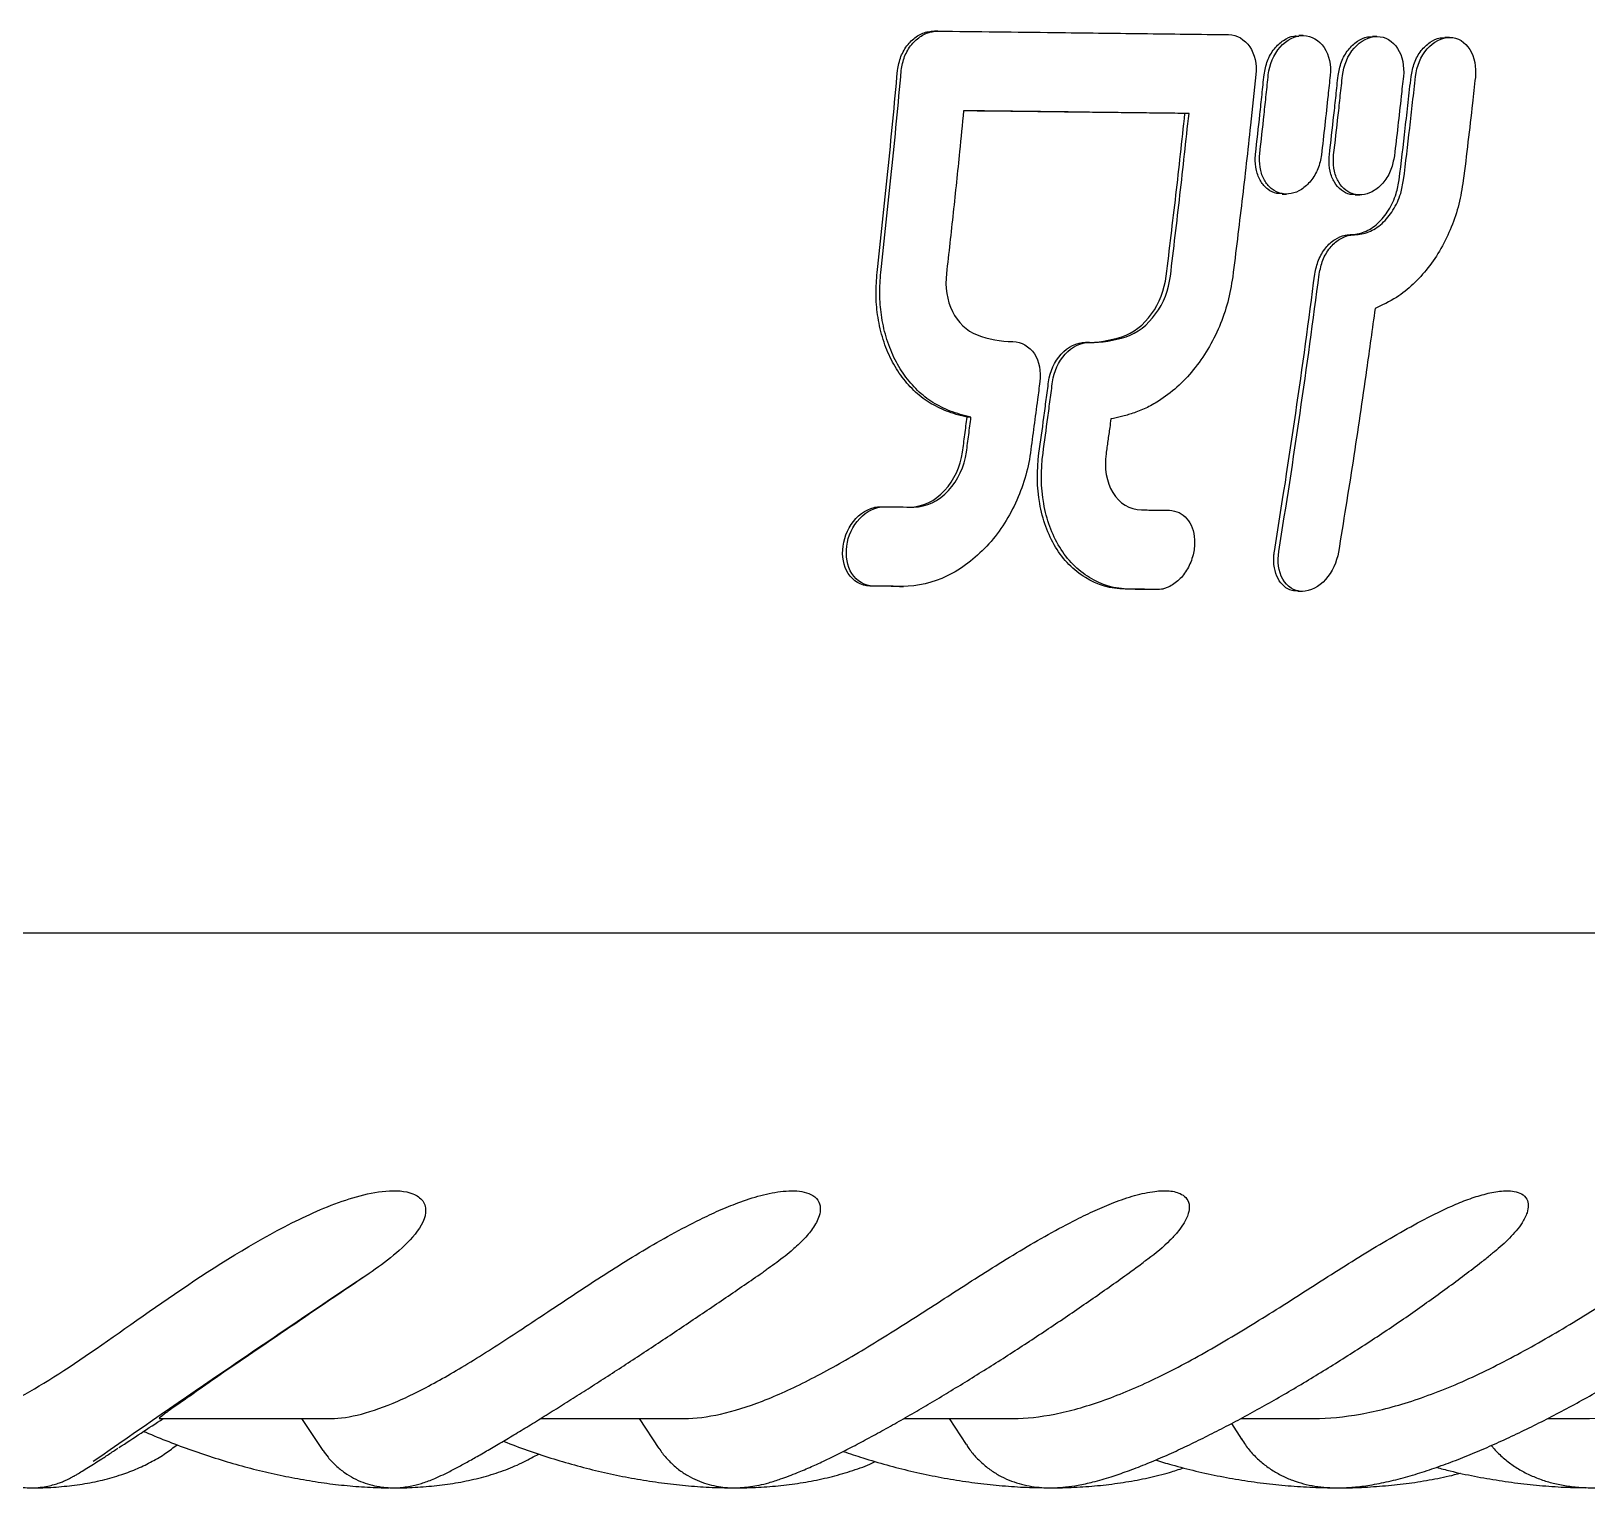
# Model space of a CAD drawing. Header units: millimetres. Extents: x 10 to 459, y 8 to 584.
# Drawn here: x 198.85 to 210.06, y 311.3 to 321.8 of the extents above; entities that cross this region are included whole.
import ezdxf

# ---------------------------------------------------------------- set-up
doc = ezdxf.new("R2010")
doc.units = ezdxf.units.MM
doc.layers.add('OUTLINE', color=7, linetype='Continuous', lineweight=25)

msp = doc.modelspace()

# ---------------------------------------------------------------- linework, layer by layer
at = {"layer": 'OUTLINE'}
for p, q in [((205.388, 321.805), (205.362, 321.805)), ((208.02, 321.773), (207.988, 321.773)), ((208.551, 321.766), (208.519, 321.766)), ((209.074, 321.76), (209.041, 321.76)), ((207.197, 321.211), (207.167, 321.211)), ((207.867, 320.63), (207.899, 320.63)), ((208.395, 320.624), (208.428, 320.624)), ((208.39, 320.337), (208.358, 320.337)), ((206.48, 319.561), (206.451, 319.561)), ((205.626, 319.022), (205.599, 319.022)), ((204.959, 318.371), (204.93, 318.371)), ((205.111, 317.803), (205.14, 317.803)), ((206.999, 317.785), (207.012, 317.785)), ((207.981, 317.767), (208.015, 317.767)), ((155.221, 315.305), (219.715, 315.305)), ((199.776, 311.805), (201.015, 311.805)), ((200.802, 311.805), (200.957, 311.574)), ((202.528, 311.805), (203.56, 311.805)), ((203.235, 311.805), (203.378, 311.589)), ((205.147, 311.805), (205.93, 311.805)), ((205.47, 311.805), (205.592, 311.617)), ((207.504, 311.77), (207.575, 311.657)), ((207.575, 311.805), (208.097, 311.805)), ((209.785, 311.805), (210.039, 311.805))]:
    msp.add_line(p, q, dxfattribs=at)
for centre, radius, start, end in [((267.001, 214.409), 118.358, 123.73784, 124.88865), ((167.153, 361.062), 59.097, 303.17008, 303.54025)]:
    msp.add_arc(centre, radius, start, end, dxfattribs=at)
for points, knots in [([(205.097, 321.522), (205.103, 321.556), (205.116, 321.623), (205.168, 321.711), (205.238, 321.774), (205.306, 321.802), (205.347, 321.804), (205.362, 321.805)], [0, 0, 0, 0, 0.229099, 0.458782, 0.676536, 0.88766, 1, 1, 1, 1]), ([(205.124, 321.522), (205.13, 321.556), (205.142, 321.623), (205.195, 321.711), (205.265, 321.773), (205.333, 321.802), (205.374, 321.804), (205.388, 321.805)], [0, 0, 0, 0, 0.228656, 0.45786, 0.675401, 0.886629, 1, 1, 1, 1]), ([(205.388, 321.805), (205.669, 321.802), (206.166, 321.796), (206.862, 321.787), (207.275, 321.782), (207.482, 321.78)], [0, 0, 0, 0, 0.395197, 0.697521, 1, 1, 1, 1]), ([(207.482, 321.78), (207.542, 321.778), (207.598, 321.746), (207.67, 321.639), (207.686, 321.566), (207.679, 321.491)], [0, 0, 0, 0, 0.5, 0.5, 1, 1, 1, 1]), ([(207.738, 321.49), (207.744, 321.524), (207.757, 321.592), (207.808, 321.68), (207.875, 321.741), (207.939, 321.772), (207.976, 321.77), (207.988, 321.769)], [0, 0, 0, 0, 0.230976, 0.462484, 0.683308, 0.897974, 1, 1, 1, 1]), ([(207.768, 321.49), (207.777, 321.564), (207.807, 321.637), (207.9, 321.743), (207.962, 321.774), (208.08, 321.773), (208.135, 321.74), (208.207, 321.632), (208.221, 321.559), (208.214, 321.485)], [0, 0, 0, 0, 0.25, 0.25, 0.5, 0.5, 0.75, 0.75, 1, 1, 1, 1]), ([(208.271, 321.484), (208.278, 321.517), (208.29, 321.585), (208.341, 321.673), (208.408, 321.735), (208.47, 321.766), (208.507, 321.763), (208.519, 321.763)], [0, 0, 0, 0, 0.230984, 0.462506, 0.683341, 0.89801, 1, 1, 1, 1]), ([(208.303, 321.484), (208.311, 321.558), (208.341, 321.63), (208.433, 321.736), (208.494, 321.767), (208.611, 321.766), (208.665, 321.734), (208.735, 321.626), (208.749, 321.552), (208.742, 321.478)], [0, 0, 0, 0, 0.25, 0.25, 0.5, 0.5, 0.75, 0.75, 1, 1, 1, 1]), ([(208.797, 321.477), (208.803, 321.511), (208.816, 321.578), (208.866, 321.667), (208.932, 321.728), (208.993, 321.759), (209.029, 321.757), (209.041, 321.756)], [0, 0, 0, 0, 0.231851, 0.464218, 0.683131, 0.896709, 1, 1, 1, 1]), ([(208.829, 321.477), (208.837, 321.551), (208.867, 321.624), (208.958, 321.729), (209.019, 321.76), (209.133, 321.759), (209.186, 321.727), (209.254, 321.619), (209.268, 321.546), (209.26, 321.471)], [0, 0, 0, 0, 0.25, 0.25, 0.5, 0.5, 0.75, 0.75, 1, 1, 1, 1]), ([(204.95, 320.064), (204.977, 320.306), (205.003, 320.549), (205.027, 320.792), (205.039, 320.913), (205.051, 321.035), (205.063, 321.157), (205.075, 321.278), (205.086, 321.4), (205.097, 321.522)], [0, 0, 0, 0, 0.000740518, 0.000740518, 0.000740518, 0.00111088, 0.00111088, 0.00111088, 0.001481273, 0.001481273, 0.001481273, 0.001481273]), ([(204.976, 320.064), (205.003, 320.306), (205.029, 320.549), (205.054, 320.792), (205.066, 320.913), (205.078, 321.035), (205.09, 321.157), (205.101, 321.278), (205.113, 321.4), (205.124, 321.522)], [0, 0, 0, 0, 0.000740489, 0.000740489, 0.000740489, 0.001110836, 0.001110836, 0.001110836, 0.001481215, 0.001481215, 0.001481215, 0.001481215]), ([(207.679, 321.491), (207.666, 321.37), (207.634, 321.065), (207.579, 320.579), (207.534, 320.215), (207.512, 320.033)], [0, 0, 0, 0, 0.2499541, 0.6249497, 1, 1, 1, 1]), ([(207.676, 320.919), (207.687, 321.014), (207.697, 321.109), (207.708, 321.204), (207.713, 321.252), (207.718, 321.3), (207.723, 321.347), (207.728, 321.395), (207.733, 321.443), (207.738, 321.49)], [0, 0, 0, 0, 0.0002896792, 0.0002896792, 0.0002896792, 0.000434525, 0.000434525, 0.000434525, 0.0005793727, 0.0005793727, 0.0005793727, 0.0005793727]), ([(207.707, 320.919), (207.717, 321.014), (207.728, 321.109), (207.738, 321.204), (207.743, 321.252), (207.748, 321.3), (207.753, 321.347), (207.759, 321.395), (207.763, 321.443), (207.768, 321.49)], [0, 0, 0, 0, 0.0002896692, 0.0002896692, 0.0002896692, 0.0004345099, 0.0004345099, 0.0004345099, 0.0005793526, 0.0005793526, 0.0005793526, 0.0005793526]), ([(208.214, 321.485), (208.209, 321.437), (208.196, 321.318), (208.176, 321.127), (208.159, 320.985), (208.151, 320.913)], [0, 0, 0, 0, 0.250022, 0.625021, 1, 1, 1, 1]), ([(208.208, 320.912), (208.219, 321.007), (208.23, 321.102), (208.24, 321.198), (208.246, 321.245), (208.251, 321.293), (208.256, 321.341), (208.261, 321.388), (208.266, 321.436), (208.271, 321.484)], [0, 0, 0, 0, 0.0002896875, 0.0002896875, 0.0002896875, 0.0004345374, 0.0004345374, 0.0004345374, 0.0005793892, 0.0005793892, 0.0005793892, 0.0005793892]), ([(208.239, 320.912), (208.25, 321.007), (208.261, 321.102), (208.272, 321.198), (208.277, 321.245), (208.282, 321.293), (208.287, 321.341), (208.292, 321.388), (208.298, 321.436), (208.303, 321.484)], [0, 0, 0, 0, 0.0002896774, 0.0002896774, 0.0002896774, 0.0004345223, 0.0004345223, 0.0004345223, 0.000579369, 0.000579369, 0.000579369, 0.000579369]), ([(208.742, 321.478), (208.736, 321.43), (208.723, 321.311), (208.702, 321.121), (208.685, 320.978), (208.677, 320.907)], [0, 0, 0, 0, 0.250022, 0.625021, 1, 1, 1, 1]), ([(208.711, 320.733), (208.726, 320.857), (208.741, 320.981), (208.755, 321.105), (208.762, 321.167), (208.769, 321.229), (208.776, 321.291), (208.783, 321.353), (208.79, 321.415), (208.797, 321.477)], [0.0000000144, 0.0000000144, 0.0000000144, 0.0000000144, 0.0003773065, 0.0003773065, 0.0003773065, 0.0005659733, 0.0005659733, 0.0005659733, 0.0007546444, 0.0007546444, 0.0007546444, 0.0007546444]), ([(208.743, 320.733), (208.758, 320.857), (208.773, 320.981), (208.787, 321.105), (208.794, 321.167), (208.801, 321.229), (208.808, 321.291), (208.815, 321.353), (208.822, 321.415), (208.829, 321.477)], [0.0000000142, 0.0000000142, 0.0000000142, 0.0000000142, 0.000377293, 0.000377293, 0.000377293, 0.000565953, 0.000565953, 0.000565953, 0.0007546173, 0.0007546173, 0.0007546173, 0.0007546173]), ([(209.26, 321.471), (209.253, 321.409), (209.236, 321.254), (209.207, 321.006), (209.185, 320.82), (209.173, 320.727)], [0, 0, 0, 0, 0.249993, 0.624989, 1, 1, 1, 1]), ([(205.573, 321.231), (205.563, 321.133), (205.553, 321.035), (205.544, 320.937), (205.529, 320.79), (205.513, 320.644), (205.498, 320.497), (205.482, 320.351), (205.466, 320.204), (205.449, 320.058)], [0, 0, 0, 0, 0.000297913, 0.000297913, 0.000297913, 0.000744839, 0.000744839, 0.000744839, 0.00119182, 0.00119182, 0.00119182, 0.00119182]), ([(207.197, 321.211), (207.061, 321.213), (206.79, 321.216), (206.251, 321.223), (205.842, 321.228), (205.573, 321.231)], [0, 0, 0, 0, 0.254687, 0.509373, 1, 1, 1, 1]), ([(207.167, 321.211), (207.031, 321.213), (206.76, 321.216), (206.231, 321.223), (205.832, 321.227), (205.573, 321.23)], [0, 0, 0, 0, 0.259369, 0.51874, 1, 1, 1, 1]), ([(207.033, 320.039), (207.056, 320.234), (207.092, 320.526), (207.136, 320.917), (207.157, 321.113), (207.167, 321.211)], [0, 0, 0, 0, 0.499941, 0.749968, 1, 1, 1, 1]), ([(207.063, 320.039), (207.086, 320.234), (207.121, 320.526), (207.165, 320.917), (207.186, 321.113), (207.197, 321.211)], [0, 0, 0, 0, 0.499939, 0.749967, 1, 1, 1, 1]), ([(207.868, 320.634), (207.855, 320.634), (207.818, 320.632), (207.762, 320.662), (207.71, 320.72), (207.679, 320.8), (207.672, 320.871), (207.676, 320.911), (207.676, 320.919)], [0, 0, 0, 0, 0.111117, 0.312389, 0.516913, 0.727728, 0.94433, 1, 1, 1, 1]), ([(208.151, 320.913), (208.145, 320.879), (208.131, 320.811), (208.078, 320.723), (208.01, 320.66), (207.934, 320.628), (207.859, 320.63), (207.793, 320.661), (207.741, 320.72), (207.709, 320.8), (207.703, 320.871), (207.706, 320.911), (207.707, 320.919)], [0, 0, 0, 0, 0.115752, 0.23176, 0.34234, 0.449098, 0.552263, 0.653806, 0.756927, 0.863117, 0.972033, 1, 1, 1, 1]), ([(208.396, 320.627), (208.383, 320.627), (208.346, 320.625), (208.292, 320.656), (208.241, 320.713), (208.21, 320.793), (208.204, 320.864), (208.207, 320.904), (208.208, 320.912)], [0, 0, 0, 0, 0.111146, 0.312393, 0.516905, 0.727722, 0.944329, 1, 1, 1, 1]), ([(208.677, 320.907), (208.67, 320.873), (208.657, 320.804), (208.605, 320.716), (208.537, 320.653), (208.462, 320.622), (208.388, 320.623), (208.323, 320.655), (208.272, 320.713), (208.241, 320.793), (208.235, 320.864), (208.239, 320.904), (208.239, 320.912)], [0, 0, 0, 0, 0.1157554, 0.2317967, 0.3423623, 0.44912, 0.5522763, 0.6538076, 0.7569239, 0.8631132, 0.9720329, 1, 1, 1, 1]), ([(208.358, 320.337), (208.392, 320.341), (208.461, 320.349), (208.559, 320.414), (208.639, 320.511), (208.691, 320.623), (208.705, 320.7), (208.711, 320.733)], [0, 0, 0, 0, 0.207744, 0.415571, 0.622946, 0.837878, 1, 1, 1, 1]), ([(208.39, 320.337), (208.424, 320.341), (208.493, 320.349), (208.591, 320.414), (208.671, 320.511), (208.724, 320.623), (208.737, 320.7), (208.743, 320.733)], [0, 0, 0, 0, 0.208162, 0.416388, 0.624083, 0.838991, 1, 1, 1, 1]), ([(209.173, 320.727), (209.164, 320.67), (209.145, 320.557), (209.09, 320.391), (209.015, 320.236), (208.922, 320.096), (208.814, 319.978), (208.686, 319.873), (208.59, 319.83), (208.538, 319.806)], [0, 0, 0, 0, 0.1402989, 0.2805993, 0.4210704, 0.5615169, 0.6982764, 0.8350178, 1, 1, 1, 1]), ([(208.103, 320.054), (208.11, 320.088), (208.125, 320.156), (208.178, 320.245), (208.246, 320.307), (208.309, 320.334), (208.346, 320.336), (208.358, 320.337)], [0, 0, 0, 0, 0.233343, 0.467356, 0.687101, 0.897095, 1, 1, 1, 1]), ([(208.135, 320.054), (208.142, 320.088), (208.156, 320.156), (208.209, 320.245), (208.277, 320.307), (208.341, 320.334), (208.378, 320.336), (208.39, 320.337)], [0, 0, 0, 0, 0.2328862, 0.4664017, 0.6859214, 0.8960498, 1, 1, 1, 1]), ([(205.449, 319.066), (205.407, 319.085), (205.322, 319.123), (205.211, 319.212), (205.117, 319.322), (205.04, 319.452), (204.984, 319.599), (204.951, 319.754), (204.938, 319.91), (204.946, 320.013), (204.95, 320.064)], [0, 0, 0, 0, 0.126369, 0.252748, 0.378936, 0.505151, 0.635146, 0.765173, 0.88259, 1, 1, 1, 1]), ([(205.476, 319.066), (205.434, 319.085), (205.349, 319.123), (205.238, 319.212), (205.144, 319.322), (205.067, 319.452), (205.011, 319.599), (204.978, 319.754), (204.965, 319.91), (204.973, 320.013), (204.976, 320.064)], [0, 0, 0, 0, 0.126516, 0.253051, 0.379388, 0.505764, 0.635775, 0.76582, 0.882909, 1, 1, 1, 1]), ([(205.449, 320.058), (205.438, 319.96), (205.453, 319.864), (205.531, 319.705), (205.594, 319.644), (205.671, 319.615)], [0, 0, 0, 0, 0.5, 0.5, 1, 1, 1, 1]), ([(206.713, 319.602), (206.795, 319.629), (206.87, 319.687), (206.984, 319.845), (207.02, 319.941), (207.033, 320.039)], [0, 0, 0, 0, 0.5, 0.5, 1, 1, 1, 1]), ([(206.743, 319.602), (206.824, 319.629), (206.899, 319.687), (207.014, 319.845), (207.05, 319.941), (207.063, 320.039)], [0, 0, 0, 0, 0.5, 0.5, 1, 1, 1, 1]), ([(207.512, 320.033), (207.501, 319.973), (207.481, 319.851), (207.419, 319.675), (207.336, 319.509), (207.232, 319.361), (207.112, 319.235), (206.994, 319.145), (206.886, 319.085), (206.823, 319.062), (206.791, 319.05)], [0, 0, 0, 0, 0.138824, 0.277652, 0.416664, 0.555657, 0.690566, 0.825454, 0.912726, 1, 1, 1, 1]), ([(208.538, 319.806), (208.517, 319.659), (208.467, 319.291), (208.38, 318.705), (208.309, 318.268), (208.274, 318.05)], [0, 0, 0, 0, 0.249924, 0.624904, 1, 1, 1, 1]), ([(205.928, 319.567), (205.99, 319.566), (206.047, 319.533), (206.118, 319.425), (206.131, 319.352), (206.122, 319.279)], [0, 0, 0, 0, 0.5, 0.5, 1, 1, 1, 1]), ([(206.185, 319.278), (206.195, 319.351), (206.227, 319.423), (206.325, 319.529), (206.389, 319.561), (206.451, 319.561)], [0, 0, 0, 0, 0.5, 0.5, 1, 1, 1, 1]), ([(206.214, 319.278), (206.224, 319.351), (206.256, 319.423), (206.353, 319.529), (206.418, 319.561), (206.48, 319.561)], [0, 0, 0, 0, 0.5, 0.5, 1, 1, 1, 1]), ([(206.122, 319.279), (206.117, 319.236), (206.111, 319.193), (206.105, 319.15), (206.097, 319.086), (206.088, 319.021), (206.08, 318.957), (206.071, 318.893), (206.062, 318.829), (206.054, 318.765)], [0, 0, 0, 0, 0.0001317765, 0.0001317765, 0.0001317765, 0.0003294461, 0.0003294461, 0.0003294461, 0.0005271206, 0.0005271206, 0.0005271206, 0.0005271206]), ([(206.116, 318.763), (206.128, 318.849), (206.146, 318.977), (206.168, 319.149), (206.18, 319.235), (206.185, 319.278)], [0, 0, 0, 0, 0.499966, 0.749987, 1, 1, 1, 1]), ([(206.145, 318.763), (206.157, 318.849), (206.174, 318.977), (206.197, 319.149), (206.208, 319.235), (206.214, 319.278)], [0, 0, 0, 0, 0.499965, 0.749986, 1, 1, 1, 1]), ([(205.599, 319.022), (205.585, 319.025), (205.559, 319.031), (205.509, 319.045), (205.472, 319.058), (205.449, 319.066)], [0, 0, 0, 0, 0.259291, 0.518542, 1, 1, 1, 1]), ([(205.626, 319.022), (205.613, 319.025), (205.587, 319.031), (205.537, 319.045), (205.5, 319.058), (205.476, 319.066)], [0, 0, 0, 0, 0.258898, 0.517793, 1, 1, 1, 1]), ([(205.565, 318.77), (205.571, 318.812), (205.576, 318.854), (205.582, 318.896), (205.585, 318.917), (205.588, 318.938), (205.59, 318.959), (205.593, 318.98), (205.596, 319.001), (205.599, 319.022)], [0, 0, 0, 0, 0.0001291248, 0.0001291248, 0.0001291248, 0.0001936878, 0.0001936878, 0.0001936878, 0.0002582509, 0.0002582509, 0.0002582509, 0.0002582509]), ([(205.593, 318.77), (205.599, 318.812), (205.604, 318.854), (205.61, 318.896), (205.613, 318.917), (205.615, 318.938), (205.618, 318.959), (205.621, 318.98), (205.624, 319.001), (205.626, 319.022)], [0, 0, 0, 0, 0.0001291164, 0.0001291164, 0.0001291164, 0.0001936752, 0.0001936752, 0.0001936752, 0.0002582341, 0.0002582341, 0.0002582341, 0.0002582341]), ([(206.791, 319.05), (206.778, 319.046), (206.751, 319.037), (206.698, 319.023), (206.66, 319.015), (206.634, 319.01)], [0, 0, 0, 0, 0.259034, 0.518081, 1, 1, 1, 1]), ([(206.634, 319.01), (206.631, 318.989), (206.628, 318.968), (206.626, 318.947), (206.621, 318.915), (206.617, 318.884), (206.612, 318.852), (206.608, 318.821), (206.604, 318.789), (206.599, 318.758)], [0, 0, 0, 0, 0.0000645628, 0.0000645628, 0.0000645628, 0.0001614076, 0.0001614076, 0.0001614076, 0.0002582529, 0.0002582529, 0.0002582529, 0.0002582529]), ([(206.054, 318.765), (206.036, 318.64), (206.001, 318.519), (205.893, 318.288), (205.824, 318.183), (205.655, 318.002), (205.558, 317.928), (205.351, 317.828), (205.241, 317.802), (205.133, 317.803)], [0, 0, 0, 0, 0.25, 0.25, 0.5, 0.5, 0.75, 0.75, 1, 1, 1, 1]), ([(205.187, 318.374), (205.275, 318.374), (205.367, 318.419), (205.505, 318.567), (205.551, 318.668), (205.565, 318.77)], [0, 0, 0, 0, 0.5, 0.5, 1, 1, 1, 1]), ([(205.214, 318.374), (205.303, 318.374), (205.395, 318.419), (205.533, 318.567), (205.579, 318.668), (205.593, 318.77)], [0, 0, 0, 0, 0.5, 0.5, 1, 1, 1, 1]), ([(206.737, 317.783), (206.634, 317.784), (206.536, 317.813), (206.365, 317.918), (206.291, 317.994), (206.18, 318.177), (206.141, 318.286), (206.101, 318.516), (206.099, 318.639), (206.116, 318.763)], [0, 0, 0, 0, 0.25, 0.25, 0.5, 0.5, 0.75, 0.75, 1, 1, 1, 1]), ([(206.767, 317.783), (206.664, 317.784), (206.566, 317.813), (206.395, 317.918), (206.321, 317.994), (206.209, 318.177), (206.17, 318.285), (206.13, 318.516), (206.128, 318.639), (206.145, 318.763)], [0, 0, 0, 0, 0.25, 0.25, 0.5, 0.5, 0.75, 0.75, 1, 1, 1, 1]), ([(206.599, 318.758), (206.585, 318.655), (206.602, 318.555), (206.694, 318.402), (206.77, 318.356), (206.855, 318.354)], [0, 0, 0, 0, 0.5, 0.5, 1, 1, 1, 1]), ([(204.897, 317.805), (204.833, 317.807), (204.776, 317.841), (204.707, 317.949), (204.695, 318.021), (204.714, 318.166), (204.747, 318.238), (204.847, 318.345), (204.913, 318.377), (204.977, 318.377)], [0, 0, 0, 0, 0.25, 0.25, 0.5, 0.5, 0.75, 0.75, 1, 1, 1, 1]), ([(204.924, 317.805), (204.86, 317.807), (204.803, 317.84), (204.734, 317.949), (204.722, 318.021), (204.74, 318.166), (204.774, 318.238), (204.874, 318.345), (204.94, 318.377), (205.004, 318.377)], [0, 0, 0, 0, 0.25, 0.25, 0.5, 0.5, 0.75, 0.75, 1, 1, 1, 1]), ([(205.004, 318.377), (205.022, 318.376), (205.041, 318.376), (205.059, 318.376), (205.077, 318.376), (205.095, 318.375), (205.113, 318.375), (205.147, 318.375), (205.18, 318.374), (205.214, 318.374)], [0, 0, 0, 0, 0.0000642862, 0.0000642862, 0.0000642862, 0.0001285724, 0.0001285724, 0.0001285724, 0.0002481258, 0.0002481258, 0.0002481258, 0.0002481258]), ([(206.855, 318.354), (206.873, 318.354), (206.907, 318.353), (206.974, 318.352), (207.024, 318.352), (207.056, 318.351)], [0, 0, 0, 0, 0.259129, 0.518264, 1, 1, 1, 1]), ([(207.056, 318.351), (207.08, 318.348), (207.127, 318.341), (207.185, 318.294), (207.224, 318.226), (207.241, 318.139), (207.233, 318.039), (207.197, 317.94), (207.137, 317.855), (207.062, 317.799), (207.003, 317.781), (206.972, 317.78), (206.967, 317.78)], [0, 0, 0, 0, 0.101376, 0.202808, 0.304115, 0.411588, 0.524346, 0.64577, 0.761741, 0.873919, 0.976796, 1, 1, 1, 1]), ([(207.983, 317.77), (207.968, 317.77), (207.931, 317.769), (207.879, 317.801), (207.834, 317.857), (207.808, 317.937), (207.806, 318.007), (207.811, 318.047), (207.812, 318.055)], [0, 0, 0, 0, 0.124846, 0.315872, 0.512978, 0.721879, 0.943232, 1, 1, 1, 1]), ([(208.274, 318.05), (208.261, 317.977), (208.229, 317.906), (208.133, 317.798), (208.07, 317.766), (207.954, 317.767), (207.903, 317.801), (207.842, 317.91), (207.833, 317.982), (207.844, 318.055)], [0, 0, 0, 0, 0.25, 0.25, 0.5, 0.5, 0.75, 0.75, 1, 1, 1, 1]), ([(205.105, 317.803), (205.087, 317.803), (205.069, 317.803), (205.051, 317.803), (205.033, 317.804), (205.015, 317.804), (204.997, 317.804), (204.964, 317.804), (204.93, 317.805), (204.897, 317.805)], [0, 0, 0, 0, 0.0000642862, 0.0000642862, 0.0000642862, 0.0001285724, 0.0001285724, 0.0001285724, 0.0002466711, 0.0002466711, 0.0002466711, 0.0002466711]), ([(205.133, 317.803), (205.115, 317.803), (205.097, 317.803), (205.079, 317.803), (205.061, 317.804), (205.043, 317.804), (205.024, 317.804), (204.991, 317.804), (204.958, 317.805), (204.924, 317.805)], [0, 0, 0, 0, 0.0000642862, 0.0000642862, 0.0000642862, 0.0001285724, 0.0001285724, 0.0001285724, 0.0002470573, 0.0002470573, 0.0002470573, 0.0002470573]), ([(206.936, 317.78), (206.919, 317.78), (206.885, 317.781), (206.818, 317.781), (206.769, 317.782), (206.737, 317.783)], [0, 0, 0, 0, 0.260655, 0.521318, 1, 1, 1, 1]), ([(206.967, 317.78), (206.95, 317.78), (206.915, 317.781), (206.849, 317.782), (206.799, 317.782), (206.767, 317.783)], [0, 0, 0, 0, 0.260252, 0.520503, 1, 1, 1, 1]), ([(200.785, 313.24), (200.92, 313.306), (201.059, 313.364), (201.27, 313.423), (201.341, 313.438), (201.479, 313.45), (201.549, 313.447), (201.634, 313.413), (201.659, 313.396), (201.692, 313.35), (201.699, 313.32), (201.69, 313.228), (201.65, 313.167), (201.556, 313.058), (201.501, 313.01), (201.387, 312.918), (201.327, 312.875), (201.266, 312.834)], [0, 0, 0, 0, 0.25, 0.25, 0.375, 0.375, 0.5, 0.5, 0.5625, 0.5625, 0.625, 0.625, 0.75, 0.75, 0.875, 0.875, 1, 1, 1, 1]), ([(203.675, 313.24), (203.72, 313.262), (203.81, 313.305), (203.956, 313.364), (204.111, 313.416), (204.248, 313.443), (204.353, 313.448), (204.426, 313.44), (204.491, 313.415), (204.534, 313.37), (204.544, 313.311), (204.527, 313.24), (204.481, 313.163), (204.41, 313.083), (204.32, 313.002), (204.233, 312.933), (204.171, 312.89), (204.15, 312.876)], [0, 0, 0, 0, 0.087548, 0.17507, 0.280589, 0.385792, 0.438578, 0.491214, 0.542861, 0.595011, 0.639705, 0.678559, 0.743321, 0.806132, 0.869152, 0.956244, 1, 1, 1, 1]), ([(206.387, 313.24), (206.432, 313.262), (206.521, 313.306), (206.661, 313.365), (206.805, 313.415), (206.94, 313.444), (207.038, 313.449), (207.102, 313.439), (207.147, 313.421), (207.185, 313.39), (207.203, 313.34), (207.194, 313.276), (207.161, 313.21), (207.113, 313.145), (207.031, 313.058), (206.947, 312.985), (206.878, 312.938), (206.866, 312.93)], [0, 0, 0, 0, 0.094202, 0.188364, 0.294238, 0.399852, 0.478351, 0.518043, 0.557642, 0.605208, 0.653153, 0.695006, 0.751296, 0.799105, 0.847037, 0.974155, 1, 1, 1, 1]), ([(208.892, 313.24), (208.958, 313.274), (209.064, 313.327), (209.207, 313.386), (209.324, 313.423), (209.436, 313.447), (209.529, 313.448), (209.596, 313.427), (209.633, 313.392), (209.645, 313.343), (209.634, 313.283), (209.602, 313.219), (209.556, 313.158), (209.49, 313.087), (209.427, 313.029), (209.379, 312.992), (209.37, 312.985)], [0, 0, 0, 0, 0.153331, 0.245865, 0.338326, 0.432319, 0.525804, 0.58431, 0.643265, 0.687344, 0.731438, 0.78885, 0.8362, 0.883672, 0.978025, 1, 1, 1, 1]), ([(198.32, 311.805), (198.42, 311.805), (198.556, 311.849), (198.879, 312.013), (199.071, 312.135), (199.494, 312.425), (199.73, 312.596), (200.231, 312.933), (200.504, 313.104), (200.785, 313.24)], [0, 0, 0, 0, 0.25, 0.25, 0.5, 0.5, 0.75, 0.75, 1, 1, 1, 1]), ([(201.015, 311.805), (201.08, 311.805), (201.153, 311.816), (201.314, 311.858), (201.402, 311.889), (201.592, 311.972), (201.691, 312.023), (201.902, 312.14), (202.013, 312.207), (202.244, 312.353), (202.363, 312.431), (202.608, 312.594), (202.736, 312.68), (202.995, 312.849), (203.126, 312.933), (203.396, 313.094), (203.536, 313.172), (203.675, 313.24)], [0, 0, 0, 0, 0.125, 0.125, 0.25, 0.25, 0.375, 0.375, 0.5, 0.5, 0.625, 0.625, 0.75, 0.75, 0.875, 0.875, 1, 1, 1, 1]), ([(203.56, 311.805), (203.641, 311.805), (203.728, 311.816), (203.915, 311.858), (204.017, 311.889), (204.23, 311.972), (204.34, 312.022), (204.571, 312.14), (204.692, 312.207), (204.937, 312.353), (205.062, 312.431), (205.318, 312.594), (205.45, 312.68), (205.713, 312.849), (205.845, 312.933), (206.114, 313.094), (206.252, 313.172), (206.387, 313.24)], [0, 0, 0, 0, 0.125, 0.125, 0.25, 0.25, 0.375, 0.375, 0.5, 0.5, 0.625, 0.625, 0.75, 0.75, 0.875, 0.875, 1, 1, 1, 1]), ([(205.93, 311.805), (206.024, 311.805), (206.124, 311.816), (206.337, 311.858), (206.451, 311.89), (206.684, 311.972), (206.804, 312.022), (207.053, 312.14), (207.182, 312.208), (207.439, 312.353), (207.569, 312.431), (207.833, 312.594), (207.967, 312.68), (208.231, 312.849), (208.363, 312.933), (208.629, 313.095), (208.762, 313.172), (208.892, 313.24)], [0, 0, 0, 0, 0.125, 0.125, 0.25, 0.25, 0.375, 0.375, 0.5, 0.5, 0.625, 0.625, 0.75, 0.75, 0.875, 0.875, 1, 1, 1, 1]), ([(208.097, 311.805), (208.203, 311.805), (208.315, 311.816), (208.552, 311.858), (208.676, 311.89), (208.928, 311.972), (209.057, 312.022), (209.321, 312.14), (209.455, 312.208), (209.722, 312.353), (209.856, 312.431), (210.125, 312.595), (210.259, 312.68), (210.522, 312.849), (210.652, 312.933), (210.912, 313.096), (211.039, 313.172), (211.163, 313.24)], [0, 0, 0, 0, 0.125, 0.125, 0.25, 0.25, 0.375, 0.375, 0.5, 0.5, 0.625, 0.625, 0.75, 0.75, 0.875, 0.875, 1, 1, 1, 1]), ([(210.039, 311.805), (210.156, 311.805), (210.279, 311.816), (210.536, 311.858), (210.669, 311.89), (211.071, 312.013), (211.351, 312.135), (211.899, 312.425), (212.172, 312.596), (212.69, 312.933), (212.942, 313.104), (213.174, 313.24)], [0, 0, 0, 0, 0.125, 0.125, 0.25, 0.25, 0.5, 0.5, 0.75, 0.75, 1, 1, 1, 1]), ([(209.376, 311.611), (209.38, 311.605), (209.402, 311.575), (209.452, 311.528), (209.523, 311.471), (209.6, 311.423), (209.681, 311.384), (209.767, 311.352), (209.858, 311.329), (209.956, 311.313), (210.062, 311.305), (210.179, 311.305), (210.308, 311.315), (210.446, 311.335), (210.589, 311.364), (210.734, 311.401), (210.879, 311.444), (211.026, 311.493), (211.174, 311.548), (211.323, 311.608), (211.473, 311.673), (211.623, 311.742), (211.775, 311.816), (211.926, 311.893), (212.076, 311.975), (212.226, 312.06), (212.374, 312.148), (212.519, 312.238), (212.662, 312.331), (212.801, 312.426), (212.937, 312.523), (213.068, 312.621), (213.194, 312.72), (213.316, 312.821), (213.431, 312.922), (213.537, 313.021), (213.601, 313.086), (213.631, 313.116)], [0, 0, 0, 0, 0.004345, 0.024837, 0.045326, 0.066035, 0.087226, 0.109227, 0.13246, 0.157457, 0.184855, 0.21525, 0.248705, 0.284053, 0.319124, 0.353153, 0.386202, 0.418482, 0.450185, 0.481457, 0.512404, 0.543108, 0.573633, 0.604026, 0.634329, 0.664579, 0.694804, 0.725034, 0.755291, 0.785608, 0.816016, 0.846559, 0.877277, 0.908231, 0.939499, 0.971178, 1, 1, 1, 1]), ([(205.593, 311.618), (205.599, 311.608), (205.62, 311.573), (205.665, 311.521), (205.728, 311.462), (205.795, 311.414), (205.865, 311.375), (205.937, 311.346), (206.01, 311.325), (206.083, 311.312), (206.156, 311.305), (206.232, 311.305), (206.313, 311.311), (206.404, 311.324), (206.512, 311.348), (206.629, 311.382), (206.754, 311.425), (206.877, 311.472), (207.005, 311.526), (207.134, 311.584), (207.264, 311.647), (207.397, 311.713), (207.533, 311.784), (207.671, 311.859), (207.81, 311.937), (207.951, 312.019), (208.093, 312.104), (208.235, 312.191), (208.376, 312.28), (208.517, 312.371), (208.656, 312.464), (208.793, 312.557), (208.926, 312.652), (209.057, 312.746), (209.184, 312.84), (209.288, 312.92), (209.349, 312.968), (209.37, 312.985)], [0, 0, 0, 0, 0.007427, 0.026619, 0.045397, 0.063897, 0.082265, 0.100659, 0.119301, 0.138499, 0.158714, 0.180634, 0.205287, 0.234253, 0.269804, 0.312529, 0.348839, 0.386978, 0.4231, 0.457979, 0.492066, 0.525625, 0.558809, 0.591725, 0.624448, 0.657029, 0.689508, 0.721917, 0.754285, 0.786634, 0.81899, 0.851362, 0.88378, 0.916269, 0.948856, 0.981583, 1, 1, 1, 1]), ([(207.576, 311.658), (207.585, 311.643), (207.609, 311.603), (207.659, 311.544), (207.723, 311.484), (207.794, 311.433), (207.867, 311.391), (207.944, 311.358), (208.023, 311.333), (208.106, 311.316), (208.192, 311.307), (208.285, 311.304), (208.388, 311.309), (208.505, 311.324), (208.635, 311.35), (208.771, 311.385), (208.909, 311.428), (209.047, 311.476), (209.186, 311.529), (209.326, 311.588), (209.467, 311.651), (209.61, 311.719), (209.754, 311.79), (209.9, 311.866), (210.046, 311.946), (210.192, 312.029), (210.338, 312.115), (210.483, 312.203), (210.627, 312.294), (210.768, 312.387), (210.907, 312.481), (211.042, 312.576), (211.173, 312.673), (211.3, 312.77), (211.422, 312.867), (211.533, 312.959), (211.6, 313.018), (211.631, 313.045)], [0, 0, 0, 0, 0.010946, 0.030676, 0.050134, 0.069484, 0.088926, 0.10869, 0.12908, 0.150514, 0.173567, 0.19904, 0.227982, 0.26144, 0.298992, 0.336828, 0.372822, 0.407277, 0.440664, 0.473316, 0.505447, 0.537202, 0.568684, 0.599962, 0.631091, 0.662116, 0.693072, 0.723989, 0.754896, 0.78581, 0.816762, 0.847779, 0.878889, 0.910134, 0.941561, 0.973229, 1, 1, 1, 1]), ([(200.958, 311.574), (200.97, 311.558), (200.996, 311.518), (201.049, 311.465), (201.111, 311.414), (201.177, 311.374), (201.244, 311.344), (201.312, 311.323), (201.378, 311.31), (201.441, 311.305), (201.499, 311.305), (201.551, 311.311), (201.598, 311.319), (201.64, 311.329), (201.68, 311.341), (201.721, 311.356), (201.769, 311.375), (201.827, 311.402), (201.897, 311.437), (201.975, 311.479), (202.057, 311.525), (202.146, 311.576), (202.243, 311.633), (202.345, 311.694), (202.452, 311.759), (202.565, 311.829), (202.682, 311.902), (202.804, 311.979), (202.929, 312.059), (203.058, 312.142), (203.189, 312.228), (203.322, 312.315), (203.456, 312.404), (203.591, 312.495), (203.726, 312.585), (203.86, 312.676), (203.992, 312.767), (204.089, 312.833), (204.141, 312.869), (204.15, 312.876)], [0, 0, 0, 0, 0.013196, 0.031249, 0.048682, 0.06556, 0.081905, 0.097726, 0.112994, 0.127654, 0.141685, 0.15525, 0.168808, 0.182948, 0.198528, 0.216862, 0.240139, 0.273317, 0.315669, 0.353736, 0.389836, 0.427916, 0.464789, 0.50098, 0.536759, 0.572266, 0.607588, 0.642783, 0.67788, 0.712912, 0.747892, 0.782834, 0.817756, 0.852661, 0.88756, 0.922459, 0.957368, 0.992287, 1, 1, 1, 1]), ([(203.379, 311.59), (203.387, 311.578), (203.409, 311.542), (203.457, 311.491), (203.518, 311.436), (203.585, 311.392), (203.653, 311.358), (203.722, 311.333), (203.79, 311.316), (203.856, 311.307), (203.919, 311.304), (203.98, 311.307), (204.041, 311.314), (204.104, 311.325), (204.176, 311.343), (204.266, 311.372), (204.366, 311.41), (204.474, 311.456), (204.578, 311.504), (204.688, 311.558), (204.803, 311.618), (204.922, 311.681), (205.044, 311.749), (205.17, 311.82), (205.299, 311.896), (205.431, 311.974), (205.566, 312.056), (205.702, 312.141), (205.84, 312.227), (205.978, 312.316), (206.116, 312.407), (206.253, 312.498), (206.389, 312.591), (206.523, 312.683), (206.654, 312.775), (206.769, 312.857), (206.838, 312.908), (206.867, 312.929)], [0, 0, 0, 0, 0.009116, 0.027666, 0.045685, 0.063274, 0.08052, 0.097509, 0.114336, 0.131169, 0.148286, 0.166165, 0.185548, 0.207568, 0.234082, 0.268627, 0.317016, 0.354908, 0.390698, 0.428378, 0.464688, 0.500163, 0.535109, 0.569691, 0.604023, 0.63817, 0.672189, 0.706108, 0.73996, 0.77377, 0.807551, 0.841321, 0.875097, 0.908891, 0.942716, 0.976601, 1, 1, 1, 1]), ([(201.266, 312.834), (201.064, 312.697), (200.868, 312.564), (200.499, 312.313), (200.331, 312.198), (200.119, 312.052), (200.055, 312.007), (199.948, 311.932), (199.904, 311.901), (199.834, 311.852), (199.81, 311.834), (199.78, 311.811), (199.774, 311.805), (199.776, 311.805)], [0, 0, 0, 0, 0.25, 0.25, 0.5, 0.5, 0.625, 0.625, 0.75, 0.75, 0.875, 0.875, 1, 1, 1, 1]), ([(199.666, 311.713), (199.671, 311.711), (199.73, 311.684), (199.845, 311.638), (200.012, 311.575), (200.181, 311.519), (200.351, 311.468), (200.521, 311.424), (200.691, 311.387), (200.86, 311.356), (201.028, 311.331), (201.195, 311.315), (201.33, 311.306), (201.408, 311.306), (201.433, 311.306)], [0, 0, 0, 0, 0.008406, 0.102173, 0.195902, 0.289668, 0.383556, 0.477653, 0.572061, 0.666889, 0.762252, 0.858267, 0.95506, 1, 1, 1, 1]), ([(202.257, 311.641), (202.259, 311.641), (202.315, 311.617), (202.429, 311.576), (202.598, 311.519), (202.77, 311.469), (202.943, 311.424), (203.116, 311.387), (203.289, 311.356), (203.462, 311.332), (203.634, 311.315), (203.779, 311.307), (203.865, 311.306), (203.896, 311.306)], [0, 0, 0, 0, 0.002621, 0.106368, 0.210027, 0.313694, 0.417439, 0.521355, 0.625543, 0.730104, 0.835149, 0.940787, 1, 1, 1, 1]), ([(198.356, 311.57), (198.372, 311.548), (198.403, 311.504), (198.461, 311.449), (198.524, 311.401), (198.591, 311.364), (198.658, 311.336), (198.727, 311.317), (198.793, 311.307), (198.858, 311.304), (198.918, 311.308), (198.973, 311.316), (199.019, 311.328), (199.058, 311.341), (199.088, 311.352), (199.112, 311.363), (199.132, 311.373), (199.149, 311.382), (199.167, 311.392), (199.191, 311.406), (199.222, 311.425), (199.266, 311.452), (199.312, 311.482), (199.348, 311.505), (199.364, 311.515)], [0, 0, 0, 0, 0.046071, 0.09293, 0.138106, 0.181714, 0.223791, 0.264328, 0.303253, 0.340414, 0.375532, 0.408056, 0.437043, 0.461877, 0.483681, 0.504892, 0.527915, 0.555319, 0.591371, 0.643914, 0.737826, 0.834578, 0.926991, 1, 1, 1, 1]), ([(198.875, 311.306), (198.89, 311.306), (198.957, 311.305), (199.074, 311.313), (199.224, 311.331), (199.369, 311.359), (199.501, 311.397), (199.621, 311.443), (199.726, 311.494), (199.822, 311.551), (199.879, 311.595), (199.906, 311.616)], [0, 0, 0, 0, 0.037618, 0.171021, 0.305816, 0.440939, 0.574379, 0.689197, 0.799033, 0.904296, 1, 1, 1, 1]), ([(199.364, 311.515), (199.369, 311.518), (199.394, 311.534), (199.433, 311.56), (199.469, 311.584), (199.48, 311.591)], [0, 0, 0, 0, 0.1552473, 0.7544073, 1, 1, 1, 1]), ([(201.482, 311.306), (201.495, 311.306), (201.562, 311.305), (201.681, 311.312), (201.837, 311.327), (201.989, 311.353), (202.135, 311.388), (202.274, 311.434), (202.4, 311.487), (202.477, 311.53), (202.512, 311.549)], [0, 0, 0, 0, 0.032986, 0.173102, 0.31459, 0.457218, 0.600223, 0.742131, 0.881291, 1, 1, 1, 1]), ([(204.706, 311.568), (204.753, 311.552), (204.856, 311.517), (205.019, 311.469), (205.193, 311.425), (205.368, 311.387), (205.544, 311.356), (205.72, 311.332), (205.896, 311.316), (206.04, 311.307), (206.125, 311.307), (206.152, 311.306)], [0, 0, 0, 0, 0.099501, 0.219451, 0.339353, 0.459299, 0.579372, 0.699678, 0.820324, 0.941418, 1, 1, 1, 1]), ([(203.936, 311.306), (203.948, 311.306), (204.015, 311.305), (204.136, 311.311), (204.298, 311.325), (204.456, 311.349), (204.61, 311.381), (204.757, 311.424), (204.866, 311.461), (204.924, 311.488), (204.936, 311.494)], [0, 0, 0, 0, 0.030499, 0.182318, 0.335357, 0.489614, 0.644898, 0.800692, 0.955826, 1, 1, 1, 1]), ([(206.195, 311.306), (206.211, 311.306), (206.284, 311.305), (206.413, 311.31), (206.58, 311.324), (206.744, 311.346), (206.903, 311.376), (207.042, 311.41), (207.124, 311.438), (207.157, 311.449)], [0, 0, 0, 0, 0.044371, 0.210483, 0.377628, 0.545896, 0.715294, 0.885686, 1, 1, 1, 1]), ([(206.955, 311.506), (206.994, 311.494), (207.09, 311.465), (207.246, 311.425), (207.422, 311.387), (207.599, 311.356), (207.778, 311.332), (207.956, 311.316), (208.116, 311.307), (208.215, 311.306), (208.256, 311.306)], [0, 0, 0, 0, 0.092257, 0.227558, 0.362741, 0.497916, 0.633169, 0.7686, 0.904317, 1, 1, 1, 1]), ([(208.288, 311.306), (208.295, 311.306), (208.361, 311.305), (208.484, 311.31), (208.656, 311.323), (208.825, 311.343), (208.99, 311.373), (209.099, 311.396), (209.151, 311.411), (209.152, 311.412)], [0, 0, 0, 0, 0.0223381, 0.2154229, 0.409387, 0.6043669, 0.8004655, 0.9977169, 1, 1, 1, 1]), ([(208.98, 311.453), (209.013, 311.444), (209.103, 311.42), (209.253, 311.388), (209.431, 311.357), (209.61, 311.333), (209.789, 311.316), (209.938, 311.307), (210.026, 311.307), (210.055, 311.306)], [0, 0, 0, 0, 0.0939768, 0.2594104, 0.4246355, 0.5897613, 0.7549195, 0.9202009, 1, 1, 1, 1])]:
    msp.add_open_spline(points, degree=3, knots=knots, dxfattribs=at)
for points in [[(207.812, 318.055), (207.92, 318.717), (208.017, 319.384), (208.103, 320.054)], [(207.844, 318.055), (207.951, 318.717), (208.048, 319.384), (208.135, 320.054)], [(205.671, 319.615), (205.753, 319.585), (205.839, 319.569), (205.928, 319.567)], [(206.451, 319.561), (206.538, 319.56), (206.626, 319.574), (206.713, 319.602)], [(206.48, 319.561), (206.567, 319.56), (206.656, 319.574), (206.743, 319.602)]]:
    msp.add_open_spline(points, degree=3, dxfattribs=at)

doc.saveas('drawing.dxf')
